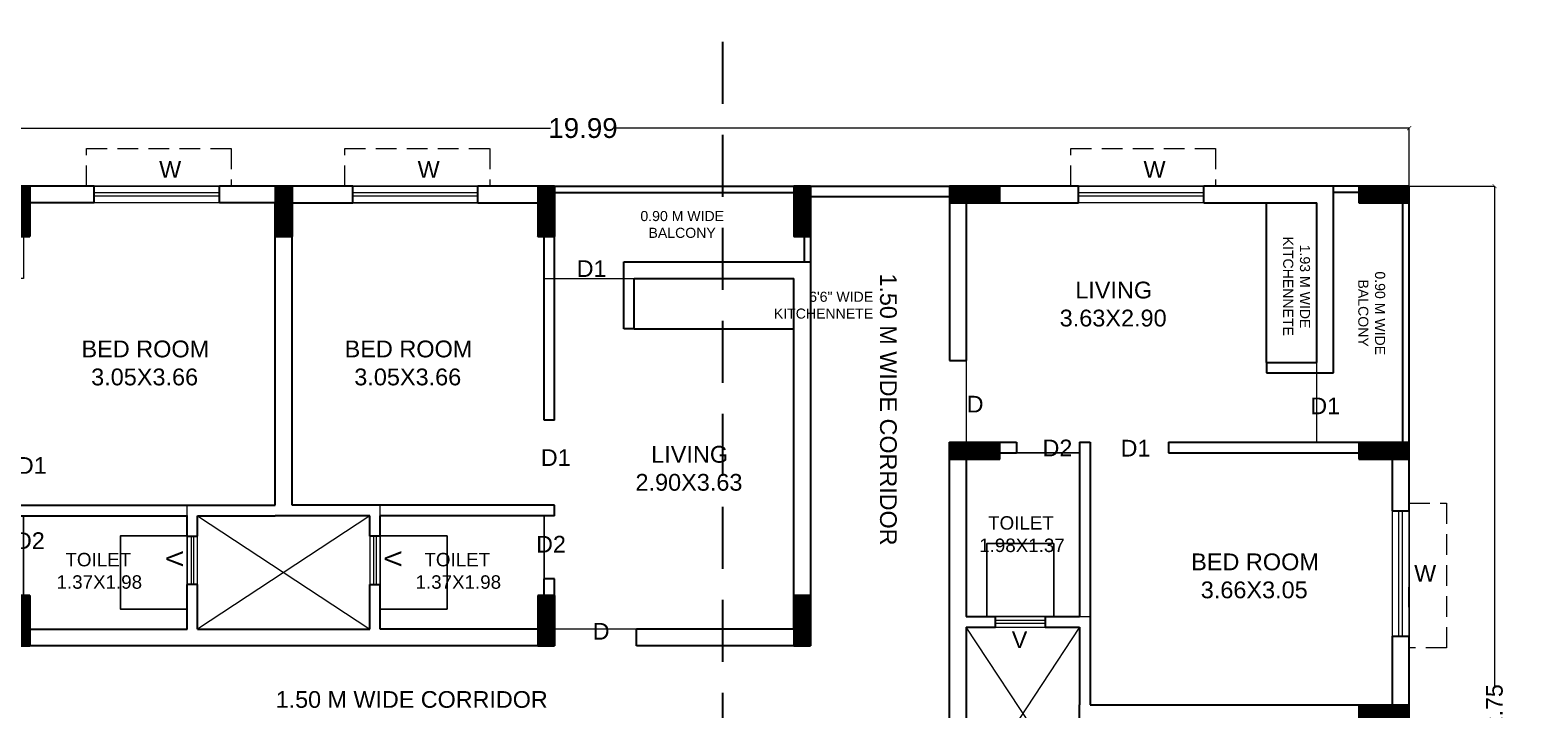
# Model space of a CAD drawing. Header units: metres. Extents: x 0 to 63445, y 32350 to 32804.
# Drawn here: x 63250.59 to 63268.57, y 32663.95 to 32672.17 of the extents above; entities that cross this region are included whole.
import ezdxf

# ---------------------------------------------------------------- set-up
doc = ezdxf.new("R2010")
doc.units = ezdxf.units.M
doc.header["$MEASUREMENT"] = 0
doc.header["$PDMODE"] = 34
doc.header["$PDSIZE"] = -10
doc.linetypes.add('DASHED2', pattern=[0.375, 0.25, -0.125])
doc.layers.get('0').update_dxf_attribs({"lineweight": 25})
for name, color, linetype, plot in [('BLK_2_FLR_4_BATH', 3, 'Continuous', False), ('BLK_2_FLR_4_BLT_UP_AREA', 14, 'Continuous', False), ('BLK_2_FLR_4_WATER_CLOSET', 2, 'Continuous', False)]:
    doc.layers.add(name, color=color, linetype=linetype, plot=plot)
for name, color, linetype, lineweight in [('BLK_2_FLR_4_BLT_UP_AREA_DEDUCT', 41, 'Continuous', 9), ('BLK_2_FLR_4_UNITFA', 7, 'Continuous', 0), ('colum', 1, 'Continuous', 30), ('COLUMN', 1, 'Continuous', 30), ('DIM', 56, 'Continuous', 20), ('hatch', 251, 'Continuous', 20), ('TEXT-2', 65, 'Continuous', 18), ('wall', 7, 'Continuous', 30), ('window', 154, 'Continuous', 9)]:
    doc.layers.add(name, color=color, linetype=linetype, lineweight=lineweight)
doc.layers.add('text', color=65, linetype='Continuous')
doc.styles.add('AutoDCRFont', font='arial.ttf')
doc.styles.get("Standard").update_dxf_attribs({"font": 'arial.ttf', "height": 0.4})
doc.styles.add('TNR', font='times.ttf', dxfattribs={"height": 0.5})
doc.dimstyles.new('ARCHANA', dxfattribs={"dimscale": 0, "dimtxt": 0.5, "dimasz": 0.5, "dimexe": 0, "dimexo": 0, "dimgap": 0, "dimtad": 0, "dimzin": 0, "dimdsep": 46, "dimtxsty": 'TNR', "dimblk": 'ARCHTICK', "dimcen": 0.09, "dimclrd": 36, "dimclre": 36, "dimclrt": 7, "dimadec": 0, "dimazin": 0, "dimtfac": 1, "dimtofl": 0, "dimtmove": 0, "dimatfit": 3, "dimldrblk": 'ARCHTICK', "dimfxl": 1, "dimfrac": 2, "dimtolj": 1, "dimtzin": 0, "dimlwd": -1, "dimlwe": -1, "dimarcsym": 0})

# ---------------------------------------------------------------- blocks, each defined once
blk = doc.blocks.new('A$C7D115503')
at = {"layer": 'COLUMN', "ltscale": 3}
h = blk.add_hatch(dxfattribs=at)
h.set_pattern_fill('ANSI31', color=256, style=0)
h.paths.add_polyline_path([(-14.36, -11.59), (-6.36, -11.59), (-6.36, 12.41), (-14.36, 12.41)])
at = {"layer": 'COLUMN', "ltscale": 0.05}
for p, q in [((-14.36, 12.41), (-6.36, 12.41)), ((-14.36, 12.41), (-14.36, -11.59)), ((-6.36, 12.41), (-6.36, -11.59)), ((-6.36, -11.59), (-14.36, -11.59))]:
    blk.add_line(p, q, dxfattribs=at)
blk = doc.blocks.new('_ArchTick')
at = {"color": 0, "linetype": 'ByBlock', "const_width": 0.15}
blk.add_lwpolyline([(-0.5, -0.5), (0.5, 0.5)], dxfattribs=at)
blk = doc.blocks.new('*D464')
at = {"layer": 'Defpoints', "color": 0, "ltscale": 3, "transparency": 16777216}
for p in [(63267.277, 32670.982), (63247.283, 32670.282), (63267.277, 32670.282)]:
    blk.add_point(p, dxfattribs=at)
at = {"layer": 'DIM', "ltscale": 3, "transparency": 16777216}
for p, q in [((63247.283, 32670.282), (63247.283, 32670.982)), ((63247.283, 32670.982), (63256.886, 32670.982)), ((63267.277, 32670.982), (63257.674, 32670.982)), ((63267.277, 32670.282), (63267.277, 32670.982))]:
    blk.add_line(p, q, dxfattribs=at)
at = {"layer": 'DIM', "ltscale": 3, "transparency": 16777216, "xscale": 0.05, "yscale": 0.05, "zscale": 0.05, "rotation": 180}
blk.add_blockref('_ArchTick', (63247.283, 32670.982), dxfattribs=at)
at = {"layer": 'DIM', "ltscale": 3, "transparency": 16777216, "xscale": 0.05, "yscale": 0.05, "zscale": 0.05}
blk.add_blockref('_ArchTick', (63267.277, 32670.982), dxfattribs=at)
at = {"layer": 'DIM', "color": 7, "ltscale": 3, "transparency": 16777216, "insert": (63257.28, 32670.982), "char_height": 0.4, "attachment_point": 5}
blk.add_mtext('\\A1;{\\H0.6x;19.99}', dxfattribs=at)
blk = doc.blocks.new('*D470')
at = {"layer": 'Defpoints', "color": 0, "ltscale": 3, "transparency": 16777216}
for p in [(0.832, 32670.282), (63267.277, 32670.282), (0, 32657.531)]:
    blk.add_point(p, dxfattribs=at)
at = {"layer": 'DIM', "ltscale": 3, "transparency": 16777216}
for p, q in [((5.832, 32670.282), (0.832, 32670.282)), ((0.832, 32670.282), (0.832, 32664.301)), ((0.832, 32657.531), (0.832, 32663.512)), ((0, 32657.531), (0.832, 32657.531))]:
    blk.add_line(p, q, dxfattribs=at)
at = {"layer": 'DIM', "ltscale": 3, "transparency": 16777216, "xscale": 0.05, "yscale": 0.05, "zscale": 0.05}
for p, rotation in [((0.832, 32670.282), 90), ((0.832, 32657.531), 270)]:
    blk.add_blockref('_ArchTick', p, dxfattribs=dict(at, rotation=rotation))
at = {"layer": 'DIM', "color": 7, "ltscale": 3, "transparency": 16777216, "insert": (0.832, 32663.906), "char_height": 0.4, "attachment_point": 5, "rotation": 90}
blk.add_mtext('\\A1;{\\H0.6x;12.75}', dxfattribs=at)
blk = doc.blocks.new('*D407')
at = {"layer": 'Defpoints', "color": 0, "ltscale": 3, "transparency": 16777216}
for p in [(63267.277, 32670.282), (63267.277, 32657.531), (63268.31, 32657.531)]:
    blk.add_point(p, dxfattribs=at)
at = {"layer": 'DIM', "ltscale": 3, "transparency": 16777216}
for p, q in [((63267.277, 32670.282), (63268.31, 32670.282)), ((63268.31, 32670.282), (63268.31, 32664.235)), ((63268.31, 32657.531), (63268.31, 32663.577)), ((63267.277, 32657.531), (63268.31, 32657.531))]:
    blk.add_line(p, q, dxfattribs=at)
at = {"layer": 'DIM', "ltscale": 3, "transparency": 16777216, "xscale": 0.05, "yscale": 0.05, "zscale": 0.05}
for p, rotation in [((63268.31, 32670.282), 90), ((63268.31, 32657.531), 270)]:
    blk.add_blockref('_ArchTick', p, dxfattribs=dict(at, rotation=rotation))
at = {"layer": 'DIM', "color": 7, "ltscale": 3, "transparency": 16777216, "insert": (63268.31, 32663.906), "char_height": 0.4, "attachment_point": 5, "rotation": 90}
blk.add_mtext('\\A1;{\\H0.5x;12.75}', dxfattribs=at)

msp = doc.modelspace()

# ---------------------------------------------------------------- linework, layer by layer
at = {"layer": 'BLK_2_FLR_4_BATH', "color": 3, "ltscale": 0.5}
for points in [[(63263.2893, 32665.0746), (63261.9176, 32665.0746), (63261.9176, 32667.0558), (63263.2893, 32667.0558)], [(63250.509, 32664.9222), (63252.4903, 32664.9222), (63252.4903, 32666.2938), (63250.509, 32666.2938)], [(63256.8084, 32664.9222), (63254.8271, 32664.9222), (63254.8271, 32666.2938), (63256.8084, 32666.2938)]]:
    msp.add_lwpolyline(points, close=True, dxfattribs=at)
at = {"layer": 'BLK_2_FLR_4_BLT_UP_AREA', "color": 20}
msp.add_lwpolyline([(63247.2831, 32670.2817), (63267.2772, 32670.2817), (63267.2772, 32657.5305), (63250.382, 32657.5305), (63250.382, 32662.9917), (63248.8719, 32662.9917), (63248.8719, 32664.719), (63247.2831, 32664.719), (63247.2831, 32670.2817)], close=True, dxfattribs=at)
at = {"layer": 'BLK_2_FLR_4_BLT_UP_AREA_DEDUCT', "color": 20}
for points in [[(63252.6173, 32666.2938), (63254.7001, 32666.2938), (63254.7001, 32664.9222), (63252.6173, 32664.9222)], [(63263.2893, 32662.8647), (63261.9176, 32662.8647), (63261.9176, 32664.9476), (63263.2893, 32664.9476)]]:
    msp.add_lwpolyline(points, close=True, dxfattribs=at)
at = {"layer": 'BLK_2_FLR_4_UNITFA', "color": 1, "ltscale": 0.5}
for points in [[(63247.4863, 32664.9222), (63252.4903, 32664.9222), (63252.4903, 32666.4208), (63253.5571, 32666.4208), (63253.5571, 32670.0785), (63250.509, 32670.0785), (63250.509, 32669.1641), (63247.4863, 32669.1641), (63247.4863, 32664.9222)], [(63259.8311, 32664.9222), (63254.8271, 32664.9222), (63254.8271, 32666.4208), (63253.7603, 32666.4208), (63253.7603, 32670.0785), (63256.8084, 32670.0785), (63256.8084, 32669.1641), (63259.8311, 32669.1641), (63259.8311, 32664.9222)]]:
    msp.add_lwpolyline(points, close=True, dxfattribs=at)
msp.add_lwpolyline([(63263.4163, 32664.0077), (63267.074, 32664.0077), (63267.074, 32666.9796), (63267.074, 32667.1828), (63266.1596, 32667.1828), (63266.1596, 32670.0785), (63261.9176, 32670.0785), (63261.9176, 32665.0746), (63263.4163, 32665.0746), (63263.4163, 32664.0077)], dxfattribs=at)
at = {"layer": 'BLK_2_FLR_4_WATER_CLOSET', "color": 3}
for points in [[(63252.4903, 32666.0504), (63251.6816, 32666.0504), (63251.6816, 32665.1655), (63252.4903, 32665.1655)], [(63254.8271, 32666.0504), (63255.6358, 32666.0504), (63255.6358, 32665.1655), (63254.8271, 32665.1655)], [(63262.977, 32665.9595), (63262.1683, 32665.9595), (63262.1683, 32665.0746), (63262.977, 32665.0746)]]:
    msp.add_lwpolyline(points, close=True, dxfattribs=at)
at = {"layer": 'colum', "linetype": 'DASHED2', "ltscale": 3}
msp.add_lwpolyline([(63258.9717, 32653.2776), (63258.9717, 32672.1729)], dxfattribs=at)
at = {"layer": 'hatch', "ltscale": 0.05}
for p, q in [((63254.7001, 32666.2938), (63252.6173, 32664.9222)), ((63252.6173, 32666.2938), (63254.7001, 32664.9222)), ((63263.2893, 32662.8647), (63261.9176, 32664.9476)), ((63263.2893, 32664.9476), (63261.9176, 32662.8647))]:
    msp.add_line(p, q, dxfattribs=at)
at = {"layer": 'wall'}
for p, q in [((63251.3655, 32670.2817), (63250.382, 32670.2817)), ((63254.493, 32670.2817), (63252.8801, 32670.2817)), ((63256.9354, 32670.2817), (63256.0076, 32670.2817)), ((63256.9354, 32667.4492), (63256.9354, 32670.2817)), ((63256.9354, 32670.2817), (63260.0343, 32670.2817)), ((63256.9354, 32670.2055), (63259.9581, 32670.2055)), ((63259.9581, 32670.2055), (63259.9581, 32669.3673)), ((63260.0343, 32670.2817), (63260.0343, 32669.3673)), ((63261.7144, 32670.2817), (63261.7144, 32668.1735)), ((63263.2767, 32670.2817), (63261.7144, 32670.2817)), ((63266.3628, 32670.2817), (63264.7913, 32670.2817)), ((63266.3628, 32668.021), (63266.3628, 32670.2817)), ((63267.2772, 32670.2817), (63266.3628, 32670.2817)), ((63267.201, 32670.2055), (63266.3628, 32670.2055)), ((63267.201, 32667.1828), (63267.201, 32670.2055)), ((63267.2772, 32667.1828), (63267.2772, 32670.2817)), ((63251.3655, 32670.0785), (63250.509, 32670.0785)), ((63253.5571, 32670.0785), (63252.8801, 32670.0785)), ((63253.5571, 32666.4208), (63253.5571, 32670.0785)), ((63253.5571, 32666.4208), (63253.5571, 32670.0785)), ((63253.7603, 32670.0785), (63254.493, 32670.0785)), ((63253.7603, 32666.4208), (63253.7603, 32670.0785)), ((63253.7603, 32666.4208), (63253.7603, 32670.0785)), ((63256.0076, 32670.0785), (63256.8084, 32670.0785)), ((63256.8084, 32667.4492), (63256.8084, 32670.0785)), ((63261.9176, 32670.0785), (63263.2767, 32670.0785)), ((63261.9176, 32670.0785), (63261.9176, 32668.1735)), ((63264.7913, 32670.0785), (63266.1596, 32670.0785)), ((63265.5499, 32668.1481), (63265.5499, 32670.0785)), ((63266.1596, 32668.1481), (63266.1596, 32670.0785)), ((63257.7736, 32668.5545), (63257.7736, 32669.3673)), ((63257.7736, 32669.3673), (63260.0343, 32669.3673)), ((63260.0343, 32669.3673), (63260.0343, 32664.719)), ((63257.9006, 32668.5545), (63257.9006, 32669.1641)), ((63257.9006, 32669.1641), (63259.8311, 32669.1641)), ((63259.8311, 32664.9222), (63259.8311, 32669.1641)), ((63257.9006, 32668.5545), (63257.7736, 32668.5545)), ((63257.9006, 32668.5545), (63259.8311, 32668.5545)), ((63261.7144, 32668.1735), (63261.9176, 32668.1735)), ((63265.5499, 32668.1481), (63266.1596, 32668.1481)), ((63265.5499, 32668.1481), (63265.5499, 32668.021)), ((63265.5499, 32668.021), (63266.3628, 32668.021)), ((63256.9354, 32667.4492), (63256.8084, 32667.4492)), ((63261.7144, 32667.1828), (63262.5272, 32667.1828)), ((63261.7144, 32660.6294), (63261.7144, 32667.1828)), ((63262.5272, 32667.1828), (63262.5272, 32667.0558)), ((63263.2893, 32667.1828), (63263.4163, 32667.1828)), ((63263.2893, 32667.1828), (63263.2893, 32665.0746)), ((63263.4163, 32667.1828), (63263.4163, 32664.0077)), ((63264.3659, 32667.1828), (63267.2772, 32667.1828)), ((63264.3659, 32667.1828), (63264.3659, 32667.0558)), ((63267.2772, 32666.3524), (63267.2772, 32667.1828)), ((63261.9176, 32667.0558), (63262.5272, 32667.0558)), ((63261.9176, 32667.0558), (63261.9176, 32665.0746)), ((63264.3659, 32667.0558), (63267.074, 32667.0558)), ((63267.074, 32666.3524), (63267.074, 32667.0558)), ((63250.382, 32666.4208), (63253.5571, 32666.4208)), ((63250.382, 32666.2938), (63252.4903, 32666.2938)), ((63252.4903, 32666.0474), (63252.4903, 32666.2938)), ((63252.6173, 32666.0474), (63252.6173, 32666.2938)), ((63252.6173, 32666.2938), (63253.5571, 32666.2938)), ((63254.7001, 32666.2938), (63253.5571, 32666.2938)), ((63256.9354, 32666.4208), (63253.7603, 32666.4208)), ((63254.7001, 32666.0474), (63254.7001, 32666.2938)), ((63254.8271, 32666.0474), (63254.8271, 32666.2938)), ((63256.9354, 32666.2938), (63254.8271, 32666.2938)), ((63256.9354, 32666.2938), (63256.9354, 32666.4208)), ((63256.8084, 32664.9222), (63256.8084, 32665.5318)), ((63256.9354, 32665.5318), (63256.8084, 32665.5318)), ((63256.9354, 32664.719), (63256.9354, 32665.5318)), ((63252.4903, 32664.9222), (63252.4903, 32665.4638)), ((63252.6173, 32664.9222), (63252.6173, 32665.4638)), ((63254.7001, 32664.9222), (63254.7001, 32665.4638)), ((63254.8271, 32664.9222), (63254.8271, 32665.4638)), ((63267.2772, 32665.1899), (63267.2772, 32665.4294)), ((63261.9176, 32665.0746), (63262.2724, 32665.0746)), ((63262.8723, 32665.0746), (63263.2893, 32665.0746)), ((63250.509, 32664.9222), (63252.4903, 32664.9222)), ((63252.6173, 32664.9222), (63254.7001, 32664.9222)), ((63256.8084, 32664.9222), (63254.8271, 32664.9222)), ((63257.926, 32664.719), (63257.926, 32664.9222)), ((63259.8311, 32664.9222), (63257.926, 32664.9222)), ((63261.9176, 32664.9476), (63262.2724, 32664.9476)), ((63261.9176, 32664.9476), (63261.9176, 32662.8647)), ((63262.8723, 32664.9476), (63263.2893, 32664.9476)), ((63263.2893, 32664.9476), (63263.2893, 32664.0077)), ((63267.074, 32664.0077), (63267.074, 32664.8378)), ((63267.2772, 32663.1824), (63267.2772, 32664.8378)), ((63256.9354, 32664.719), (63250.382, 32664.719)), ((63260.0343, 32664.719), (63257.926, 32664.719)), ((63263.2893, 32662.8647), (63263.2893, 32664.0077)), ((63263.4163, 32664.0077), (63267.074, 32664.0077)), ((63263.4163, 32664.0077), (63267.074, 32664.0077))]:
    msp.add_line(p, q, dxfattribs=at)
at = {"layer": 'wall', "ltscale": 3}
for p, q in [((63251.3655, 32670.0785), (63251.3655, 32670.2817)), ((63252.8801, 32670.0785), (63252.8801, 32670.2817)), ((63254.493, 32670.0785), (63254.493, 32670.2817)), ((63256.0076, 32670.0785), (63256.0076, 32670.2817)), ((63263.2767, 32670.0785), (63263.2767, 32670.2817)), ((63264.7913, 32670.0785), (63264.7913, 32670.2817)), ((63267.074, 32666.3524), (63267.2772, 32666.3524)), ((63252.6173, 32665.4638), (63252.4903, 32665.4638)), ((63254.7001, 32665.4638), (63254.8271, 32665.4638)), ((63262.8723, 32665.0746), (63262.8723, 32664.9476)), ((63267.074, 32664.8378), (63267.2772, 32664.8378))]:
    msp.add_line(p, q, dxfattribs=at)
at = {"layer": 'wall', "ltscale": 0.5}
for p, q in [((63260.0343, 32670.2817), (63261.7144, 32670.2817)), ((63260.0343, 32670.1567), (63261.7144, 32670.1567)), ((63252.4903, 32666.0474), (63252.6173, 32666.0474)), ((63254.8271, 32666.0474), (63254.7001, 32666.0474)), ((63262.2724, 32664.9476), (63262.2724, 32665.0746))]:
    msp.add_line(p, q, dxfattribs=at)
at = {"layer": 'window'}
for p, q in [((63252.8801, 32670.2805), (63251.3655, 32670.2805)), ((63256.0076, 32670.2805), (63254.493, 32670.2805)), ((63264.7913, 32670.2805), (63263.2767, 32670.2805)), ((63252.8801, 32670.201), (63251.3655, 32670.201)), ((63252.8801, 32670.158), (63251.3655, 32670.158)), ((63252.8801, 32670.0785), (63251.3655, 32670.0785)), ((63256.0076, 32670.201), (63254.493, 32670.201)), ((63256.0076, 32670.158), (63254.493, 32670.158)), ((63256.0076, 32670.0785), (63254.493, 32670.0785)), ((63264.7913, 32670.201), (63263.2767, 32670.201)), ((63264.7913, 32670.158), (63263.2767, 32670.158)), ((63264.7913, 32670.0785), (63263.2767, 32670.0785)), ((63267.074, 32664.8378), (63267.074, 32666.3524)), ((63267.1534, 32664.8378), (63267.1534, 32666.3524)), ((63267.1965, 32664.8378), (63267.1965, 32666.3524)), ((63267.2759, 32664.8378), (63267.2759, 32666.3524)), ((63252.6173, 32666.0469), (63252.6173, 32666.0474)), ((63254.7001, 32666.0469), (63254.7001, 32666.0474)), ((63262.2729, 32665.0746), (63262.2724, 32665.0746))]:
    msp.add_line(p, q, dxfattribs=at)
at = {"layer": 'window', "ltscale": 0.5}
for p, q in [((63252.4903, 32666.0469), (63252.4903, 32665.4632)), ((63252.537, 32666.0469), (63252.537, 32665.4632)), ((63252.5706, 32665.4632), (63252.5706, 32666.0463)), ((63252.6173, 32665.4632), (63252.6173, 32666.0463)), ((63254.7001, 32666.0469), (63254.7001, 32665.4632)), ((63254.7469, 32666.0469), (63254.7469, 32665.4632)), ((63254.7804, 32665.4632), (63254.7804, 32666.0463)), ((63254.8271, 32665.4632), (63254.8271, 32666.0463)), ((63254.7001, 32665.4632), (63254.7001, 32665.4638)), ((63254.7469, 32665.4632), (63254.7469, 32665.4638)), ((63254.7804, 32665.4638), (63254.7804, 32665.4632)), ((63254.8271, 32665.4638), (63254.8271, 32665.4632)), ((63262.8723, 32665.0746), (63262.2729, 32665.0746)), ((63262.8723, 32665.0278), (63262.2729, 32665.0278)), ((63262.2729, 32664.9943), (63262.8723, 32664.9943)), ((63262.8729, 32665.0746), (63262.8723, 32665.0746)), ((63262.8723, 32665.0746), (63262.8729, 32665.0746)), ((63262.2729, 32664.9476), (63262.8723, 32664.9476)), ((63262.8723, 32664.9476), (63262.8729, 32664.9476)), ((63262.8729, 32664.9476), (63262.8723, 32664.9476))]:
    msp.add_line(p, q, dxfattribs=at)
at = {"layer": 'window', "color": 8, "linetype": 'DASHED2'}
for points in [[(63251.2723, 32670.2805), (63251.2723, 32670.7348), (63253.0235, 32670.7348), (63253.0235, 32670.2805)], [(63254.3999, 32670.2805), (63254.3999, 32670.7348), (63256.1511, 32670.7348), (63256.1511, 32670.2805)], [(63263.1836, 32670.2805), (63263.1836, 32670.7348), (63264.9348, 32670.7348), (63264.9348, 32670.2805)], [(63267.2759, 32666.4456), (63267.7303, 32666.4456), (63267.7303, 32664.6944), (63267.2759, 32664.6944)]]:
    msp.add_lwpolyline(points, dxfattribs=at)

# ---------------------------------------------------------------- block references
at = {"layer": 'COLUMN', "ltscale": 0.05, "xscale": -0.025400733691282, "yscale": 0.025400733691282, "zscale": 0.025400733691282}
for p in [(63250.2204, 32669.9664), (63253.3955, 32669.9664), (63256.5706, 32669.9664), (63259.6695, 32669.9664), (63250.2204, 32665.0132), (63256.5706, 32665.0132), (63259.6695, 32665.0132)]:
    msp.add_blockref('A$C7D115503', p, dxfattribs=at)
at = {"layer": 'COLUMN', "ltscale": 0.05, "xscale": -0.025400733691282, "yscale": 0.025400733691282, "zscale": 0.025400733691282, "rotation": 90}
for p in [(63262.0298, 32669.9169), (63266.9829, 32669.9169), (63262.0298, 32666.818), (63266.9829, 32666.818), (63266.9829, 32663.6429)]:
    msp.add_blockref('A$C7D115503', p, dxfattribs=at)

# ---------------------------------------------------------------- texts
at = {"layer": 'text'}
msp.add_text('1.50 M WIDE CORRIDOR', height=0.201945, rotation=270, dxfattribs=at).set_placement((63260.8744, 32669.2248))
msp.add_text('1.50 M WIDE CORRIDOR', height=0.201945, dxfattribs=at).set_placement((63253.5617, 32663.9706))
for s, insert, char_height, width, attachment_point in [('\\pi1.39928;0.90 M WIDE\\P\\pi1.49742;BALCONY', (63256.575, 32669.9804), 0.121924, 3.795079, 1), ('D1', (63257.5645, 32669.1824), 0.20194, 0.534981, 9), ('\\pi2.06872;LIVING\\P\\pi1.88042;3.63X2.90', (63261.1677, 32668.5809), 0.203206, 5.029694, 7), ('6\'6" WIDE\\PKITCHENNETE', (63260.7911, 32669.0037), 0.121924, 3.795079, 3), ('\\pi1.76315;BED ROOM\\P\\pi1.88014;3.05X3.66', (63249.4483, 32667.8684), 0.203206, 5.029694, 7), ('\\pi1.76315;BED ROOM\\P\\pi1.88014;3.05X3.66', (63252.6323, 32667.8684), 0.203206, 5.029694, 7), ('D', (63262.1267, 32667.5429), 0.2019, 0.534981, 9), ('D1', (63266.4411, 32667.5215), 0.20194, 0.534981, 9), ('D2', (63263.2012, 32667.0129), 0.20194, 0.534981, 9), ('D1', (63264.1459, 32667.0103), 0.20194, 0.534981, 9), ('D1', (63250.79, 32666.8012), 0.20194, 0.534981, 9), ('D1', (63257.1305, 32666.8962), 0.20194, 0.534981, 9), ('\\pi2.06872;LIVING\\P\\pi1.87827;2.90X3.63', (63256.0367, 32666.5938), 0.203206, 5.029694, 7), ('\\pi1.61933;TOILET\\P\\pi1.51165;1.98X1.37', (63260.5626, 32665.8525), 0.162565, 4.023756, 7), ('D2', (63250.7669, 32665.8915), 0.20194, 0.534981, 9), ('D2', (63257.073, 32665.8485), 0.20194, 0.534981, 9), ('\\pi1.61933;TOILET\\P\\pi1.51149;1.37X1.98', (63249.3979, 32665.4086), 0.162565, 4.023756, 7), ('\\pi1.61933;TOILET\\P\\pi1.51149;1.37X1.98', (63253.7419, 32665.4086), 0.162565, 4.023756, 7), ('\\pi1.76315;BED ROOM\\P\\pi1.87931;3.66X3.05', (63262.8758, 32665.2925), 0.203206, 5.029694, 7), ('D', (63257.6014, 32664.7957), 0.2019, 0.534981, 9)]:
    msp.add_mtext(s, dxfattribs=dict(at, insert=insert, char_height=char_height, width=width, attachment_point=attachment_point))
at = {"layer": 'text', "char_height": 0.121924, "width": 3.795079, "attachment_point": 1, "rotation": 270}
for s, insert in [('\\pi1.40502;1.93 M WIDE\\P\\pi1.30742;KITCHENNETE', (63266.0774, 32670.9779)), ('\\pi1.39928;0.90 M WIDE\\P\\pi1.49742;BALCONY', (63266.9862, 32670.6492))]:
    msp.add_mtext(s, dxfattribs=dict(at, insert=insert))
at = {"layer": 'TEXT-2', "char_height": 0.2019, "width": 0.182701, "style": 'AutoDCRFont'}
for s, insert, attachment_point in [('W', (63252.4177, 32670.5835), 3), ('W', (63255.5453, 32670.5835), 3), ('W', (63264.329, 32670.5835), 3), ('W', (63267.3375, 32665.4967), 7), ('V', (63262.4683, 32664.8954), 1)]:
    msp.add_mtext(s, dxfattribs=dict(at, insert=insert, attachment_point=attachment_point))
at = {"layer": 'TEXT-2', "char_height": 0.2019, "width": 0.182701, "rotation": 270, "style": 'AutoDCRFont'}
for insert, attachment_point in [((63252.4381, 32665.8678), 1), ((63254.8793, 32665.8678), 7)]:
    msp.add_mtext('V', dxfattribs=dict(at, insert=insert, attachment_point=attachment_point))

# ---------------------------------------------------------------- dimensions: what is measured, and where the dimension line sits
at = {"layer": 'DIM', "ltscale": 3}
dim = msp.add_linear_dim(base=(63267.2772, 32670.9817), p1=(63247.2831, 32670.2817), p2=(63267.2772, 32670.2817), text='{\\H0.6x;<>}', dimstyle='ARCHANA', override={"dimscale": 1, "dimtxt": 0.278, "dimasz": 0.05, "dimtxsty": 'Standard', "dimclrd": 256, "dimclre": 256, "dimfxl": 5, "dimfxlon": 1, "dimarcsym": 1}, dxfattribs=at)
dim.commit()
dim.dimension.update_dxf_attribs({"geometry": '*D464', "text_midpoint": (63257.2802, 32670.9817)})
for base, p1, p2, text, picture, middle in [((0.8318, 32670.2817), (0, 32657.5305), (63267.2772, 32670.2817), '{\\H0.6x;<>}', '*D470', (0.8318, 32663.9061)), ((63268.3105, 32657.5305), (63267.2772, 32670.2817), (63267.2772, 32657.5305), '{\\H0.5x;<>}', '*D407', (63268.3105, 32663.9061))]:
    dim = msp.add_linear_dim(base=base, p1=p1, p2=p2, angle=90, text=text, dimstyle='ARCHANA', override={"dimscale": 1, "dimtxt": 0.278, "dimasz": 0.05, "dimtxsty": 'Standard', "dimclrd": 256, "dimclre": 256, "dimfxl": 5, "dimfxlon": 1, "dimarcsym": 1}, dxfattribs=at)
    dim.commit()
    dim.dimension.update_dxf_attribs({"geometry": picture, "text_midpoint": middle})

doc.saveas('drawing.dxf')
